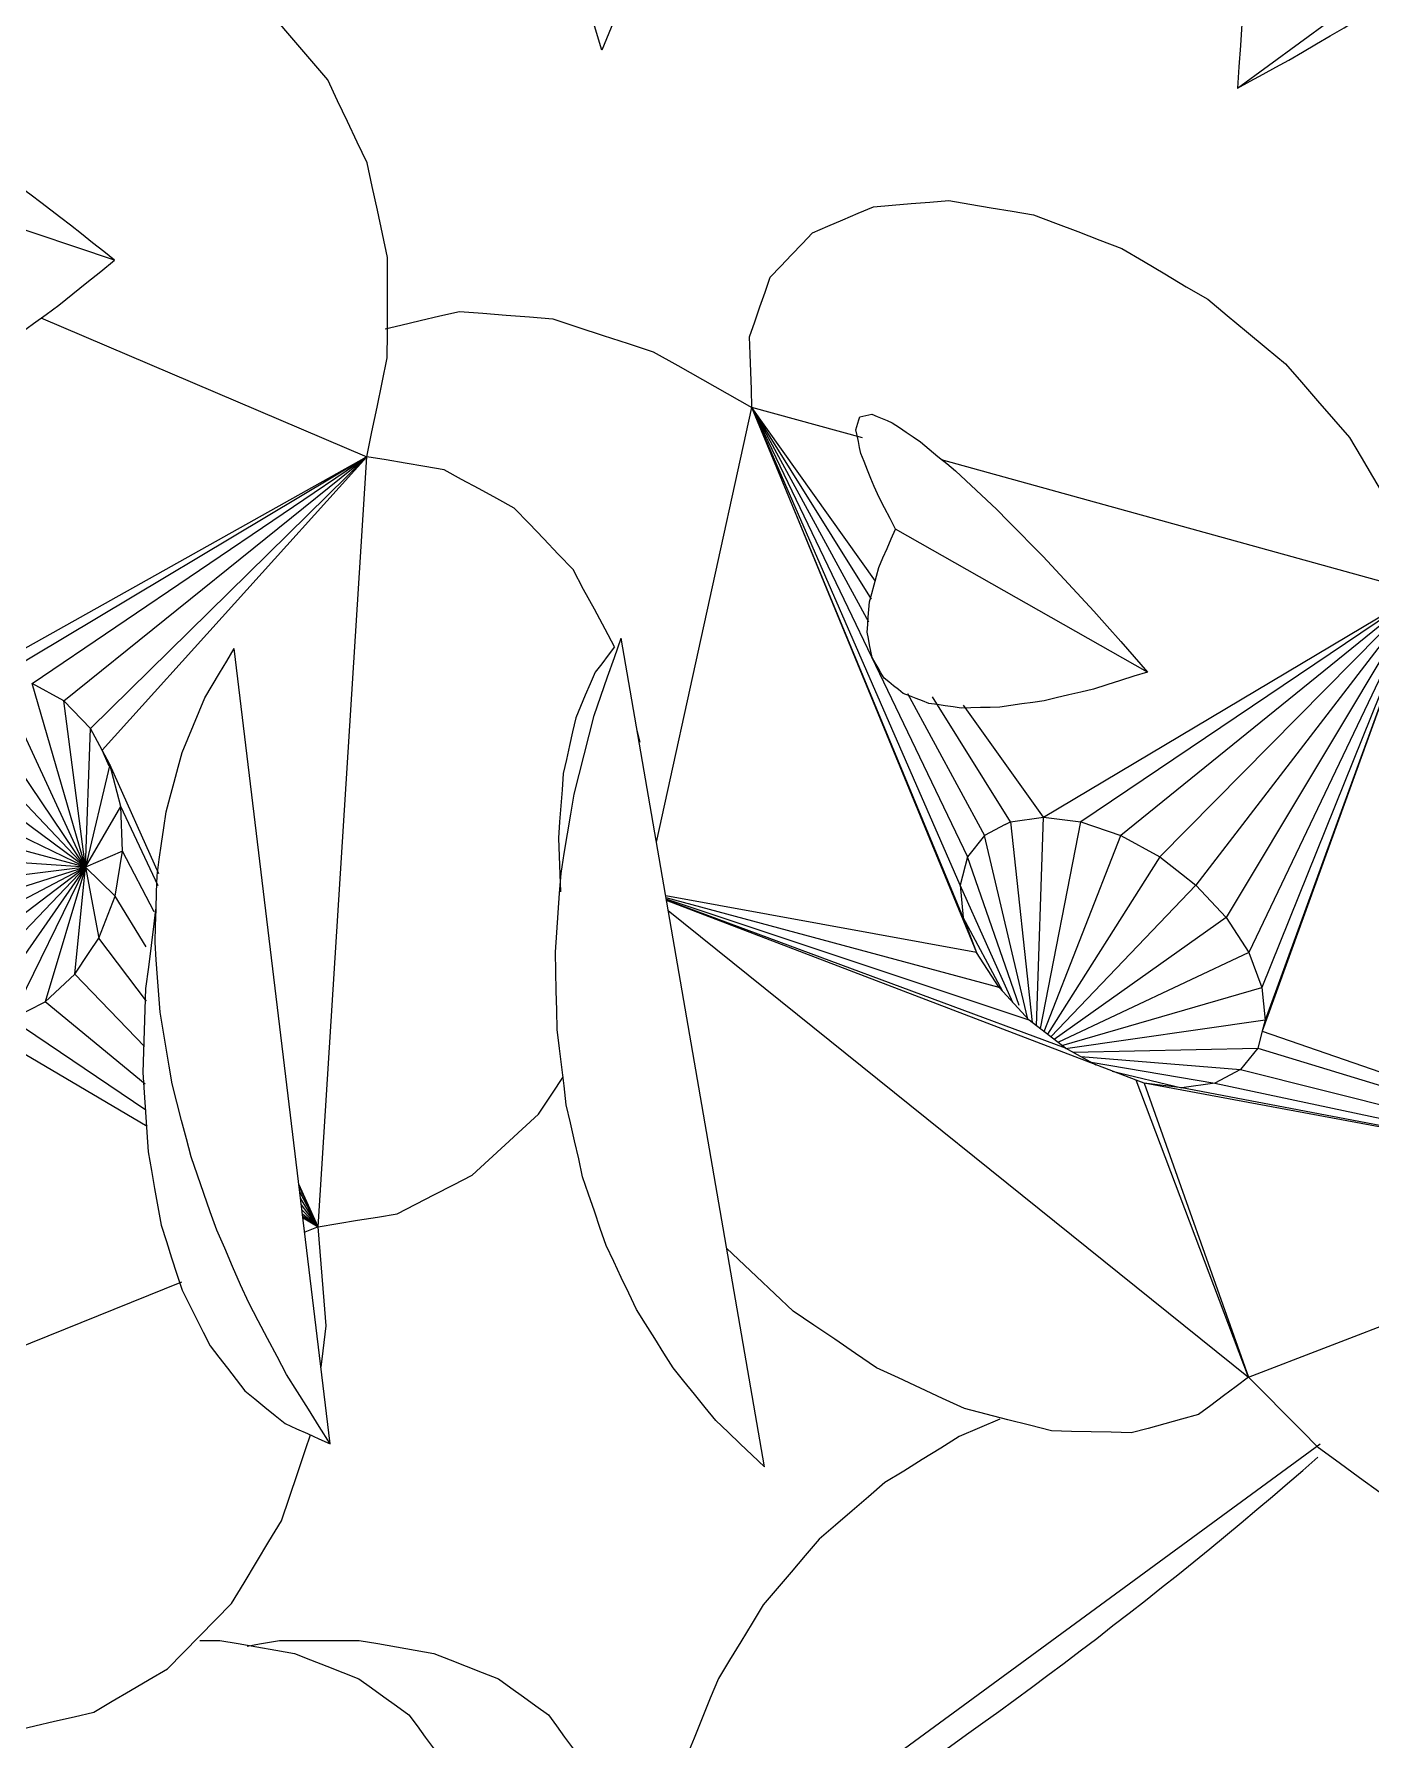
# Model space of a CAD drawing. Header units: metres. Extents: x 10.2 to 20.8, y -0.2 to 6.6.
# Drawn here: x 14.7186 to 14.7993, y 0.4246 to 0.5277 of the extents above; entities that cross this region are included whole.
import ezdxf

# ---------------------------------------------------------------- set-up
doc = ezdxf.new("R2010")
doc.units = ezdxf.units.M
doc.layers.add('Importações nas famílias', color=250, linetype='Continuous', lineweight=5)
doc.layers.add('Vegetação', color=7, linetype='Continuous', lineweight=5)

# ---------------------------------------------------------------- blocks, each defined once
blk = doc.blocks.new('Planta_pergolado_12200 - plantas pergolado_skp_Component_17-V2714-Corte 3')
at = {"layer": 'Importações nas famílias'}
for p, q in [((14.70538, 0.43004), (14.70632, 0.42962)), ((14.72857, 0.43065), (14.72978, 0.43065)), ((14.71195, 0.42607), (14.67921, 0.41257)), ((14.70876, 0.40772), (14.71195, 0.42607)), ((14.71195, 0.42607), (14.70919, 0.40769)), ((14.7387, 0.41172), (14.71195, 0.42607)), ((14.7045, 0.40692), (14.67921, 0.41257)), ((14.67921, 0.41257), (14.70658, 0.4075)), ((14.70266, 0.40604), (14.67921, 0.41257)), ((14.70119, 0.40491), (14.67921, 0.41257)), ((14.70058, 0.40413), (14.67921, 0.41257)), ((14.67921, 0.41257), (14.70876, 0.40772)), ((14.68573, 0.38988), (14.67921, 0.41257)), ((14.70919, 0.40769), (14.7387, 0.41172)), ((14.7109, 0.40758), (14.7387, 0.41172)), ((14.71284, 0.40709), (14.7387, 0.41172)), ((14.71445, 0.40627), (14.7387, 0.41172)), ((14.71563, 0.40519), (14.7387, 0.41172)), ((14.71629, 0.40392), (14.7387, 0.41172)), ((14.7387, 0.41172), (14.7225, 0.38935)), ((14.7045, 0.40692), (14.70658, 0.4075)), ((14.70658, 0.4075), (14.70876, 0.40772)), ((14.70864, 0.39717), (14.70658, 0.4075)), ((14.70877, 0.39719), (14.70876, 0.40772)), ((14.70876, 0.40772), (14.70919, 0.40769)), ((14.70891, 0.3972), (14.7109, 0.40758)), ((14.70919, 0.40769), (14.7109, 0.40758)), ((14.7109, 0.40758), (14.71284, 0.40709)), ((14.70266, 0.40604), (14.7045, 0.40692)), ((14.7085, 0.39716), (14.7045, 0.40692)), ((14.70906, 0.39721), (14.71284, 0.40709)), ((14.70921, 0.39723), (14.71445, 0.40627)), ((14.71284, 0.40709), (14.71445, 0.40627)), ((14.71445, 0.40627), (14.71563, 0.40519)), ((14.70119, 0.40491), (14.70266, 0.40604)), ((14.70835, 0.39714), (14.70266, 0.40604)), ((14.70938, 0.39725), (14.71563, 0.40519)), ((14.71563, 0.40519), (14.71629, 0.40392)), ((14.68573, 0.38988), (14.70058, 0.40413)), ((14.70018, 0.40361), (14.70058, 0.40413)), ((14.70058, 0.40413), (14.70119, 0.40491)), ((14.70819, 0.39713), (14.70119, 0.40491)), ((14.68573, 0.38988), (14.70018, 0.40361)), ((14.69971, 0.40222), (14.70018, 0.40361)), ((14.70018, 0.40361), (14.70802, 0.39711)), ((14.70952, 0.39722), (14.71629, 0.40392)), ((14.7225, 0.38935), (14.71629, 0.40392)), ((14.71639, 0.40254), (14.71629, 0.40392)), ((14.68573, 0.38988), (14.69971, 0.40222)), ((14.70781, 0.39709), (14.69971, 0.40222)), ((14.69981, 0.40084), (14.69971, 0.40222)), ((14.70988, 0.39736), (14.71639, 0.40254)), ((14.71592, 0.40115), (14.71639, 0.40254)), ((14.71639, 0.40254), (14.7225, 0.38935)), ((14.7103, 0.39748), (14.71592, 0.40115)), ((14.71492, 0.39985), (14.71592, 0.40115)), ((14.71592, 0.40115), (14.7225, 0.38935)), ((14.68573, 0.38988), (14.69981, 0.40084)), ((14.70047, 0.39957), (14.69981, 0.40084)), ((14.69981, 0.40084), (14.70758, 0.39706)), ((14.68573, 0.38988), (14.70047, 0.39957)), ((14.70165, 0.39849), (14.70047, 0.39957)), ((14.70047, 0.39957), (14.70734, 0.39701)), ((14.71088, 0.39764), (14.71492, 0.39985)), ((14.71345, 0.39872), (14.71492, 0.39985)), ((14.7225, 0.38935), (14.71492, 0.39985)), ((14.68573, 0.38988), (14.70165, 0.39849)), ((14.7023, 0.39816), (14.70165, 0.39849)), ((14.70663, 0.39709), (14.7018, 0.39845)), ((14.70327, 0.39767), (14.7023, 0.39816)), ((14.71161, 0.39783), (14.70952, 0.39726)), ((14.71198, 0.39801), (14.71161, 0.39783)), ((14.71161, 0.39783), (14.7225, 0.38935)), ((14.71198, 0.39801), (14.71345, 0.39872)), ((14.7225, 0.38935), (14.71345, 0.39872)), ((14.68573, 0.38988), (14.70327, 0.39767)), ((14.70952, 0.39726), (14.68573, 0.38988)), ((14.68573, 0.38988), (14.70521, 0.39718)), ((14.68573, 0.38988), (14.70734, 0.39704)), ((14.70521, 0.39718), (14.70327, 0.39767)), ((14.70327, 0.39767), (14.7057, 0.39715)), ((14.70734, 0.39704), (14.70521, 0.39718)), ((14.70952, 0.39726), (14.70734, 0.39704)), ((14.70952, 0.39726), (14.7225, 0.38935)), ((14.68573, 0.38988), (14.7225, 0.38935))]:
    blk.add_line(p, q, dxfattribs=at)
at = {"layer": 'Importações nas famílias', "flags": 128}
for points in [[(14.69137, 0.43048), (14.69257, 0.43064), (14.69378, 0.4308), (14.69498, 0.43097), (14.69619, 0.43113)], [(14.69619, 0.43113), (14.69738, 0.43109), (14.69858, 0.43106), (14.69977, 0.43102), (14.70097, 0.43098)], [(14.70097, 0.43098), (14.70207, 0.43075), (14.70317, 0.43051), (14.70428, 0.43027), (14.70538, 0.43004)], [(14.68683, 0.42906), (14.68796, 0.42941), (14.6891, 0.42977), (14.69023, 0.43012), (14.69137, 0.43048)], [(14.72978, 0.43065), (14.7309, 0.43046), (14.73203, 0.43026), (14.73316, 0.43006), (14.73429, 0.42986)], [(14.73429, 0.42986), (14.73526, 0.42948), (14.73624, 0.4291), (14.73721, 0.42871), (14.73819, 0.42833)], [(14.68289, 0.42698), (14.68388, 0.4275), (14.68486, 0.42802), (14.68585, 0.42854), (14.68683, 0.42906)], [(14.73819, 0.42833), (14.73894, 0.42778), (14.7397, 0.42724), (14.74046, 0.4267), (14.74121, 0.42615)], [(14.67982, 0.42438), (14.68059, 0.42503), (14.68136, 0.42568), (14.68212, 0.42633), (14.68289, 0.42698)], [(14.74121, 0.42615), (14.7417, 0.42548), (14.74218, 0.42481), (14.74267, 0.42415), (14.74315, 0.42348)], [(14.67882, 0.42291), (14.67932, 0.42364), (14.67982, 0.42438)], [(14.74315, 0.42348), (14.74334, 0.42273), (14.74352, 0.42199), (14.7437, 0.42124), (14.74388, 0.42049)], [(14.74388, 0.42049), (14.74375, 0.41972), (14.74361, 0.41895), (14.74348, 0.41817), (14.74334, 0.4174)], [(14.74334, 0.4174), (14.7429, 0.41665), (14.74246, 0.4159), (14.74202, 0.41516), (14.74158, 0.41441)], [(14.67921, 0.41257), (14.67878, 0.41326), (14.67836, 0.41395), (14.67793, 0.41463)], [(14.74158, 0.41441), (14.74086, 0.41374), (14.74014, 0.41307), (14.73942, 0.4124), (14.7387, 0.41172)], [(14.6769, 0.41194), (14.67806, 0.41225), (14.67921, 0.41257)], [(14.7387, 0.41172), (14.73997, 0.41147), (14.74124, 0.41121), (14.7425, 0.41096), (14.74377, 0.4107)], [(14.74377, 0.4107), (14.74483, 0.41022), (14.74588, 0.40973), (14.74693, 0.40924), (14.74799, 0.40875)], [(14.74799, 0.40875), (14.74874, 0.40807), (14.74949, 0.40739), (14.75024, 0.40671), (14.75099, 0.40603)], [(14.75099, 0.40603), (14.75138, 0.40522), (14.75176, 0.40441), (14.75215, 0.40359), (14.75253, 0.40278)], [(14.66398, 0.40086), (14.66424, 0.40163), (14.6645, 0.4024)], [(14.75253, 0.40278), (14.75251, 0.4019), (14.7525, 0.40103), (14.75248, 0.40015), (14.75247, 0.39927)], [(14.6642, 0.39781), (14.66415, 0.39858), (14.66409, 0.39934), (14.66404, 0.4001), (14.66398, 0.40086)], [(14.75247, 0.39927), (14.75205, 0.39841), (14.75164, 0.39754), (14.75122, 0.39667), (14.75081, 0.39581)], [(14.66567, 0.39499), (14.6653, 0.3957), (14.66494, 0.3964), (14.66457, 0.39711), (14.6642, 0.39781)], [(14.75081, 0.39581), (14.75003, 0.39503), (14.74925, 0.39425), (14.74847, 0.39347), (14.7477, 0.39268)], [(14.66828, 0.3926), (14.66763, 0.39319), (14.66697, 0.39379), (14.66632, 0.39439), (14.66567, 0.39499)], [(14.7477, 0.39268), (14.74662, 0.39206), (14.74555, 0.39143), (14.74447, 0.3908), (14.7434, 0.39017)], [(14.67186, 0.39079), (14.67097, 0.39124), (14.67007, 0.39169), (14.66918, 0.39214), (14.66828, 0.3926)], [(14.67616, 0.38969), (14.67509, 0.38996), (14.67401, 0.39024), (14.67294, 0.39051), (14.67186, 0.39079)], [(14.68089, 0.38938), (14.67971, 0.38946), (14.67853, 0.38954), (14.67735, 0.38961), (14.67616, 0.38969)], [(14.68573, 0.38988), (14.68452, 0.38975), (14.68331, 0.38963), (14.6821, 0.3895), (14.68089, 0.38938)], [(14.6857, 0.3868), (14.68571, 0.38757), (14.68572, 0.38834), (14.68573, 0.38911), (14.68573, 0.38988)], [(14.7434, 0.39017), (14.74212, 0.38974), (14.74084, 0.38932), (14.73956, 0.3889), (14.73828, 0.38847)], [(14.7225, 0.38935), (14.72218, 0.38859), (14.72186, 0.38782), (14.72154, 0.38706), (14.72122, 0.3863)], [(14.72736, 0.38805), (14.72615, 0.38837), (14.72493, 0.3887), (14.72372, 0.38903), (14.7225, 0.38935)], [(14.73278, 0.38775), (14.73142, 0.38782), (14.73007, 0.3879), (14.72872, 0.38797), (14.72736, 0.38805)], [(14.73828, 0.38847), (14.7369, 0.38829), (14.73553, 0.38811), (14.73415, 0.38793), (14.73278, 0.38775)], [(14.68693, 0.38392), (14.68662, 0.38464), (14.68631, 0.38536), (14.68601, 0.38608), (14.6857, 0.3868)], [(14.72122, 0.3863), (14.7206, 0.38559), (14.71999, 0.38488), (14.71938, 0.38417), (14.71877, 0.38346)], [(14.68932, 0.38142), (14.68872, 0.38205), (14.68812, 0.38267), (14.68752, 0.38329), (14.68693, 0.38392)], [(14.71877, 0.38346), (14.71791, 0.38286), (14.71704, 0.38226), (14.71618, 0.38166), (14.71532, 0.38105)], [(14.69272, 0.37949), (14.69187, 0.37997), (14.69102, 0.38045), (14.69017, 0.38094), (14.68932, 0.38142)], [(14.71532, 0.38105), (14.71427, 0.3806), (14.71321, 0.38014), (14.71216, 0.37968), (14.71111, 0.37922)], [(14.6969, 0.37824), (14.69586, 0.37855), (14.69481, 0.37886), (14.69377, 0.37917), (14.69272, 0.37949)], [(14.71111, 0.37922), (14.70994, 0.37894), (14.70876, 0.37866), (14.70759, 0.37838), (14.70642, 0.3781)], [(14.70157, 0.37777), (14.70041, 0.37789), (14.69924, 0.378), (14.69807, 0.37812), (14.6969, 0.37824)], [(14.70642, 0.3781), (14.70521, 0.37802), (14.704, 0.37794), (14.70279, 0.37785), (14.70157, 0.37777)]]:
    blk.add_lwpolyline(points, dxfattribs=at)
blk = doc.blocks.new('Planta_pergolado_12200 - plantas pergolado_skp_Component_16-V2715-Corte 3')
blk.add_blockref('Planta_pergolado_12200 - plantas pergolado_skp_Component_17-V2714-Corte 3', (0, 0))
blk = doc.blocks.new('Planta_pergolado_12200 - plantas pergolado_skp_Component_17-V2764-Corte 3')
at = {"layer": 'Importações nas famílias'}
for p, q in [((14.74713, 0.41172), (14.74151, 0.41474)), ((14.74188, 0.41101), (14.74713, 0.41172)), ((14.74202, 0.41096), (14.74713, 0.41172)), ((14.74233, 0.41086), (14.74713, 0.41172)), ((14.74273, 0.41074), (14.74713, 0.41172)), ((14.74316, 0.4106), (14.74713, 0.41172)), ((14.74354, 0.41048), (14.74713, 0.41172)), ((14.74713, 0.41172), (14.74572, 0.40978)), ((14.71186, 0.39764), (14.71264, 0.39747)), ((14.7127, 0.39742), (14.71187, 0.39763)), ((14.68573, 0.38962), (14.68459, 0.38969))]:
    blk.add_line(p, q, dxfattribs=at)
at = {"layer": 'Importações nas famílias', "flags": 128}
for points in [[(14.7018, 0.43075), (14.7022, 0.4308), (14.70341, 0.43097), (14.70461, 0.43113)], [(14.73143, 0.43031), (14.73219, 0.43044), (14.73339, 0.43064)], [(14.73339, 0.43064), (14.73459, 0.43064), (14.73579, 0.43065), (14.737, 0.43065), (14.7382, 0.43065)], [(14.7382, 0.43065), (14.73933, 0.43046), (14.74046, 0.43026), (14.74158, 0.43006), (14.74271, 0.42986)], [(14.74271, 0.42986), (14.74369, 0.42948), (14.74466, 0.4291), (14.74564, 0.42871), (14.74661, 0.42833)], [(14.74661, 0.42833), (14.74737, 0.42778), (14.74812, 0.42724), (14.74888, 0.4267), (14.74964, 0.42615)], [(14.74964, 0.42615), (14.75012, 0.42548), (14.75061, 0.42481), (14.75109, 0.42415), (14.75158, 0.42348)], [(14.75158, 0.42348), (14.75176, 0.42273), (14.75194, 0.42199), (14.75212, 0.42124), (14.7523, 0.42049)], [(14.7523, 0.42049), (14.75217, 0.41972), (14.75204, 0.41895), (14.7519, 0.41817), (14.75177, 0.4174)], [(14.75177, 0.4174), (14.75132, 0.41665), (14.75088, 0.4159), (14.75044, 0.41516), (14.75, 0.41441)], [(14.75, 0.41441), (14.74928, 0.41374), (14.74856, 0.41307), (14.74784, 0.4124), (14.74713, 0.41172)], [(14.74713, 0.41172), (14.74839, 0.41147), (14.74966, 0.41121), (14.75093, 0.41096), (14.7522, 0.4107)], [(14.7522, 0.4107), (14.75325, 0.41022), (14.7543, 0.40973), (14.75536, 0.40924), (14.75641, 0.40875)], [(14.75641, 0.40875), (14.75716, 0.40807), (14.75791, 0.40739), (14.75867, 0.40671), (14.75942, 0.40603)], [(14.75942, 0.40603), (14.7598, 0.40522), (14.76019, 0.40441), (14.76057, 0.40359), (14.76095, 0.40278)], [(14.76095, 0.40278), (14.76094, 0.4019), (14.76092, 0.40103), (14.76091, 0.40015), (14.76089, 0.39927)], [(14.76089, 0.39927), (14.76047, 0.39841), (14.76006, 0.39754), (14.75964, 0.39667), (14.75923, 0.39581)], [(14.75923, 0.39581), (14.75845, 0.39503), (14.75767, 0.39425), (14.7569, 0.39347), (14.75612, 0.39268)], [(14.75612, 0.39268), (14.75504, 0.39206), (14.75397, 0.39143), (14.75289, 0.3908), (14.75182, 0.39017)], [(14.75182, 0.39017), (14.75054, 0.38974), (14.74926, 0.38932), (14.74798, 0.3889), (14.7467, 0.38847)], [(14.73028, 0.38782), (14.72996, 0.38706), (14.72964, 0.3863)], [(14.7412, 0.38775), (14.73985, 0.38782), (14.73849, 0.3879), (14.73714, 0.38797), (14.73579, 0.38805)], [(14.7467, 0.38847), (14.74533, 0.38829), (14.74395, 0.38811), (14.74258, 0.38793), (14.7412, 0.38775)], [(14.72964, 0.3863), (14.72903, 0.38559), (14.72842, 0.38488), (14.7278, 0.38417), (14.72719, 0.38346)], [(14.72719, 0.38346), (14.72633, 0.38286), (14.72547, 0.38226), (14.7246, 0.38166), (14.72374, 0.38105)], [(14.72374, 0.38105), (14.72269, 0.3806), (14.72164, 0.38014), (14.72058, 0.37968), (14.71953, 0.37922)], [(14.71953, 0.37922), (14.71836, 0.37894), (14.71719, 0.37866), (14.71601, 0.37838), (14.71484, 0.3781)], [(14.71484, 0.3781), (14.71363, 0.37802), (14.71242, 0.37794)]]:
    blk.add_lwpolyline(points, dxfattribs=at)
blk = doc.blocks.new('Planta_pergolado_12200 - plantas pergolado_skp_Component_16-V2765-Corte 3')
blk.add_blockref('Planta_pergolado_12200 - plantas pergolado_skp_Component_17-V2764-Corte 3', (0, 0))
blk = doc.blocks.new('Planta_pergolado_12200 - plantas pergolado_skp_Component_12-V2786-Corte 3')
at = {"layer": 'Importações nas famílias'}
blk.add_line((14.7564, 0.41332), (14.79625, 0.44252), dxfattribs=at)
at = {"layer": 'Importações nas famílias', "flags": 128}
for points in [[(14.77689, 0.44401), (14.77567, 0.44349), (14.77445, 0.44297)], [(14.77445, 0.44297), (14.77333, 0.44227), (14.77221, 0.44158), (14.77109, 0.44088), (14.76996, 0.44019)], [(14.79337, 0.43934), (14.79428, 0.44013), (14.79519, 0.44092), (14.79611, 0.44171)], [(14.76996, 0.44019), (14.76897, 0.43933), (14.76797, 0.43848), (14.76698, 0.43762), (14.76598, 0.43677)], [(14.78958, 0.43618), (14.79053, 0.43697), (14.79147, 0.43776), (14.79242, 0.43855), (14.79337, 0.43934)], [(14.76598, 0.43677), (14.76514, 0.43577), (14.76429, 0.43478), (14.76345, 0.43378), (14.7626, 0.43279)], [(14.7857, 0.43306), (14.78667, 0.43384), (14.78764, 0.43462), (14.78861, 0.4354), (14.78958, 0.43618)], [(14.78176, 0.43001), (14.78275, 0.43077), (14.78373, 0.43154), (14.78471, 0.4323), (14.7857, 0.43306)], [(14.7626, 0.43279), (14.76193, 0.43168), (14.76125, 0.43057), (14.76057, 0.42946), (14.7599, 0.42835)], [(14.77782, 0.42707), (14.77881, 0.4278), (14.77979, 0.42854), (14.78078, 0.42927), (14.78176, 0.43001)], [(14.7599, 0.42835), (14.75941, 0.42715), (14.75892, 0.42595), (14.75843, 0.42474), (14.75793, 0.42354)], [(14.77391, 0.42426), (14.77489, 0.42496), (14.77587, 0.42566), (14.77684, 0.42636), (14.77782, 0.42707)], [(14.77009, 0.42162), (14.77104, 0.42228), (14.772, 0.42294), (14.77296, 0.4236), (14.77391, 0.42426)], [(14.75793, 0.42354), (14.75764, 0.42228), (14.75735, 0.42102), (14.75705, 0.41976), (14.75676, 0.41849)], [(14.76638, 0.41918), (14.76731, 0.41979), (14.76823, 0.4204), (14.76916, 0.42101), (14.77009, 0.42162)], [(14.75676, 0.41849), (14.75667, 0.4172), (14.75658, 0.41591), (14.75649, 0.41461), (14.7564, 0.41332)], [(14.76284, 0.41697), (14.76372, 0.41752), (14.76461, 0.41808), (14.7655, 0.41863), (14.76638, 0.41918)], [(14.7595, 0.41501), (14.76033, 0.4155), (14.76117, 0.41599), (14.762, 0.41648), (14.76284, 0.41697)], [(14.7564, 0.41332), (14.75717, 0.41374), (14.75795, 0.41416), (14.75872, 0.41459), (14.7595, 0.41501)]]:
    blk.add_lwpolyline(points, dxfattribs=at)
blk = doc.blocks.new('Planta_pergolado_12200 - plantas pergolado_skp_Component_17-V2787-Corte 3')
at = {"layer": 'Importações nas famílias'}
for p, q in [((14.75616, 0.47888), (14.76192, 0.50515)), ((14.7745, 0.47629), (14.76192, 0.50515)), ((14.76192, 0.50515), (14.77494, 0.47799)), ((14.76192, 0.50515), (14.76897, 0.49219)), ((14.77469, 0.47432), (14.76192, 0.50515)), ((14.76192, 0.50515), (14.77549, 0.47221)), ((14.76861, 0.5033), (14.76192, 0.50515)), ((14.76939, 0.49465), (14.76192, 0.50515)), ((14.76915, 0.49356), (14.76192, 0.50515)), ((14.80232, 0.49396), (14.77337, 0.50198)), ((14.77953, 0.48038), (14.80232, 0.49396)), ((14.80232, 0.49396), (14.7818, 0.4801)), ((14.80232, 0.49396), (14.7842, 0.47928)), ((14.80232, 0.49396), (14.78657, 0.47799)), ((14.80232, 0.49396), (14.78874, 0.47629)), ((14.80232, 0.49396), (14.79057, 0.47432)), ((14.80232, 0.49396), (14.79193, 0.47221)), ((14.80232, 0.49396), (14.79273, 0.4701)), ((14.80232, 0.49396), (14.79274, 0.46745)), ((14.80232, 0.49396), (14.79292, 0.46813)), ((14.77132, 0.48786), (14.77598, 0.47928)), ((14.77755, 0.4801), (14.77284, 0.48765)), ((14.77953, 0.48038), (14.77471, 0.48716)), ((14.77755, 0.4801), (14.77953, 0.48038)), ((14.77911, 0.46779), (14.77953, 0.48038)), ((14.77953, 0.48038), (14.7818, 0.4801)), ((14.77598, 0.47928), (14.77494, 0.47799)), ((14.77723, 0.47994), (14.77598, 0.47928)), ((14.77856, 0.46826), (14.77598, 0.47928)), ((14.77723, 0.47994), (14.77755, 0.4801)), ((14.77755, 0.4801), (14.77886, 0.46799)), ((14.77935, 0.46761), (14.7818, 0.4801)), ((14.77957, 0.46744), (14.7842, 0.47928)), ((14.7818, 0.4801), (14.7842, 0.47928)), ((14.7842, 0.47928), (14.78657, 0.47799)), ((14.77494, 0.47799), (14.7745, 0.47629)), ((14.77806, 0.46901), (14.77494, 0.47799)), ((14.78657, 0.47799), (14.77978, 0.46728)), ((14.78657, 0.47799), (14.78787, 0.47697)), ((14.7745, 0.47629), (14.77469, 0.47432)), ((14.77769, 0.4692), (14.7745, 0.47629)), ((14.77998, 0.46712), (14.78874, 0.47629)), ((14.78787, 0.47697), (14.78874, 0.47629)), ((14.78874, 0.47629), (14.79057, 0.47432)), ((14.77549, 0.47221), (14.75672, 0.47563)), ((14.77685, 0.4701), (14.75674, 0.47552)), ((14.77868, 0.46813), (14.75675, 0.47543)), ((14.78086, 0.46644), (14.75676, 0.47538)), ((14.78514, 0.46449), (14.75676, 0.47536)), ((14.75687, 0.47474), (14.79192, 0.44655)), ((14.77469, 0.47432), (14.77549, 0.47221)), ((14.77708, 0.46986), (14.77469, 0.47432)), ((14.79057, 0.47432), (14.78019, 0.46695)), ((14.79057, 0.47432), (14.79193, 0.47221)), ((14.77685, 0.4701), (14.77549, 0.47221)), ((14.79193, 0.47221), (14.78041, 0.46678)), ((14.79193, 0.47221), (14.79273, 0.4701)), ((14.77868, 0.46813), (14.77685, 0.4701)), ((14.78064, 0.4666), (14.79273, 0.4701)), ((14.79273, 0.4701), (14.79292, 0.46813)), ((14.78086, 0.46644), (14.77868, 0.46813)), ((14.79292, 0.46813), (14.78086, 0.4664)), ((14.79292, 0.46813), (14.79274, 0.46745)), ((14.79274, 0.46745), (14.79248, 0.46644)), ((14.79274, 0.46745), (14.82086, 0.45774)), ((14.78272, 0.46541), (14.78086, 0.46644)), ((14.7813, 0.46619), (14.79248, 0.46644)), ((14.78179, 0.46592), (14.79144, 0.46514)), ((14.79248, 0.46644), (14.79144, 0.46514)), ((14.79248, 0.46644), (14.82086, 0.45774)), ((14.78242, 0.46558), (14.78988, 0.46432)), ((14.78368, 0.46505), (14.78789, 0.46404)), ((14.79144, 0.46514), (14.78988, 0.46432)), ((14.79144, 0.46514), (14.82086, 0.45774)), ((14.78562, 0.46432), (14.78514, 0.46449)), ((14.79192, 0.44655), (14.78514, 0.46449)), ((14.78789, 0.46404), (14.78562, 0.46432)), ((14.82086, 0.45774), (14.78562, 0.46432)), ((14.78562, 0.46432), (14.79192, 0.44655)), ((14.78988, 0.46432), (14.78789, 0.46404)), ((14.82086, 0.45774), (14.78789, 0.46404)), ((14.78988, 0.46432), (14.82086, 0.45774)), ((14.79192, 0.44655), (14.82086, 0.45774))]:
    blk.add_line(p, q, dxfattribs=at)
at = {"layer": 'Importações nas famílias', "flags": 128}
for points in [[(14.76926, 0.51727), (14.7704, 0.51737), (14.77154, 0.51746), (14.77268, 0.51755), (14.77381, 0.51764)], [(14.77381, 0.51764), (14.77509, 0.51743), (14.77637, 0.51721), (14.77765, 0.517), (14.77893, 0.51678)], [(14.76558, 0.5157), (14.7665, 0.51609), (14.76742, 0.51648), (14.76834, 0.51688), (14.76926, 0.51727)], [(14.77893, 0.51678), (14.78027, 0.51627), (14.7816, 0.51577), (14.78294, 0.51526), (14.78427, 0.51475)], [(14.76303, 0.51302), (14.76367, 0.51369), (14.76431, 0.51436), (14.76495, 0.51503), (14.76558, 0.5157)], [(14.78427, 0.51475), (14.78557, 0.51398), (14.78687, 0.51321), (14.78816, 0.51244), (14.78946, 0.51168)], [(14.76178, 0.50942), (14.7621, 0.51032), (14.76241, 0.51122), (14.76272, 0.51212), (14.76303, 0.51302)], [(14.78946, 0.51168), (14.79063, 0.5107), (14.7918, 0.50973), (14.79298, 0.50875), (14.79415, 0.50778)], [(14.73977, 0.50989), (14.74071, 0.51011), (14.74189, 0.51039), (14.74307, 0.51067), (14.74426, 0.51095)], [(14.74426, 0.51095), (14.74567, 0.51084), (14.74708, 0.51072), (14.74849, 0.51061), (14.7499, 0.51049)], [(14.7499, 0.51049), (14.75141, 0.51), (14.75293, 0.5095), (14.75444, 0.509), (14.75596, 0.50851)], [(14.76192, 0.50515), (14.76189, 0.50622), (14.76185, 0.50729), (14.76182, 0.50836), (14.76178, 0.50942)], [(14.75596, 0.50851), (14.75745, 0.50767), (14.75894, 0.50683), (14.76043, 0.50599), (14.76192, 0.50515)], [(14.79415, 0.50778), (14.79512, 0.50667), (14.79608, 0.50555), (14.79705, 0.50444), (14.79802, 0.50332)], [(14.79802, 0.50332), (14.79872, 0.50215), (14.79941, 0.50097), (14.80011, 0.49979), (14.80081, 0.49861)], [(14.76441, 0.45055), (14.76331, 0.45159), (14.76221, 0.45263), (14.76112, 0.45367), (14.76039, 0.45435)], [(14.76944, 0.44712), (14.76819, 0.44798), (14.76693, 0.44884), (14.76567, 0.4497), (14.76441, 0.45055)], [(14.77476, 0.44465), (14.77343, 0.44527), (14.7721, 0.44589), (14.77077, 0.44651), (14.76944, 0.44712)], [(14.79192, 0.44655), (14.79117, 0.44598), (14.79041, 0.44542), (14.78965, 0.44485), (14.7889, 0.44429)], [(14.79615, 0.44228), (14.7951, 0.44335), (14.79404, 0.44441), (14.79298, 0.44548), (14.79192, 0.44655)], [(14.78001, 0.44331), (14.7787, 0.44365), (14.77739, 0.44398), (14.77608, 0.44432), (14.77476, 0.44465)], [(14.7889, 0.44429), (14.78788, 0.44401), (14.78686, 0.44374), (14.78585, 0.44346), (14.78483, 0.44319)], [(14.78483, 0.44319), (14.78363, 0.44322), (14.78242, 0.44325), (14.78122, 0.44328), (14.78001, 0.44331)], [(14.80109, 0.43868), (14.79985, 0.43958), (14.79862, 0.44048), (14.79739, 0.44138), (14.79615, 0.44228)]]:
    blk.add_lwpolyline(points, dxfattribs=at)
blk = doc.blocks.new('Planta_pergolado_12200 - plantas pergolado_skp_Component_16-V2788-Corte 3')
for name in ['Planta_pergolado_12200 - plantas pergolado_skp_Component_17-V2787-Corte 3', 'Planta_pergolado_12200 - plantas pergolado_skp_Component_12-V2786-Corte 3']:
    blk.add_blockref(name, (0, 0))
blk = doc.blocks.new('Planta_pergolado_12200 - plantas pergolado_skp_Component_12-V2807-Corte 3')
at = {"layer": 'Importações nas famílias'}
for p, q in [((14.82903, 0.55212), (14.8311, 0.55363)), ((14.79125, 0.52443), (14.81843, 0.54435))]:
    blk.add_line(p, q, dxfattribs=at)
at = {"layer": 'Importações nas famílias', "flags": 128}
for points in [[(14.81174, 0.55512), (14.81052, 0.5546), (14.8093, 0.55408)], [(14.8093, 0.55408), (14.80818, 0.55339), (14.80706, 0.55269), (14.80594, 0.552), (14.80482, 0.5513)], [(14.82913, 0.55125), (14.83004, 0.55204), (14.83096, 0.55283)], [(14.80482, 0.5513), (14.80382, 0.55045), (14.80283, 0.54959), (14.80183, 0.54874), (14.80084, 0.54788)], [(14.80084, 0.54788), (14.79999, 0.54689), (14.79914, 0.54589), (14.7983, 0.5449), (14.79745, 0.5439)], [(14.79745, 0.5439), (14.79678, 0.54279), (14.7961, 0.54168), (14.79543, 0.54057), (14.79475, 0.53946)], [(14.81661, 0.54113), (14.8176, 0.54189), (14.81858, 0.54265), (14.81925, 0.54317)], [(14.81267, 0.53818), (14.81366, 0.53892), (14.81464, 0.53965), (14.81563, 0.54039), (14.81661, 0.54113)], [(14.79475, 0.53946), (14.79426, 0.53826), (14.79377, 0.53706), (14.79328, 0.53586), (14.79279, 0.53466)], [(14.80877, 0.53538), (14.80974, 0.53608), (14.81072, 0.53678), (14.8117, 0.53748), (14.81267, 0.53818)], [(14.80494, 0.53274), (14.8059, 0.5334), (14.80685, 0.53406), (14.80781, 0.53472), (14.80877, 0.53538)], [(14.79279, 0.53466), (14.79249, 0.5334), (14.7922, 0.53214), (14.7919, 0.53087), (14.79161, 0.52961)], [(14.80123, 0.5303), (14.80216, 0.53091), (14.80309, 0.53152), (14.80401, 0.53213), (14.80494, 0.53274)], [(14.79769, 0.52809), (14.79858, 0.52864), (14.79946, 0.52919), (14.80035, 0.52975), (14.80123, 0.5303)], [(14.79161, 0.52961), (14.79152, 0.52832), (14.79143, 0.52702), (14.79134, 0.52573), (14.79125, 0.52443)], [(14.79435, 0.52612), (14.79518, 0.52661), (14.79602, 0.52711), (14.79685, 0.5276), (14.79769, 0.52809)], [(14.79125, 0.52443), (14.79202, 0.52486), (14.7928, 0.52528), (14.79357, 0.5257), (14.79435, 0.52612)]]:
    blk.add_lwpolyline(points, dxfattribs=at)
blk = doc.blocks.new('Planta_pergolado_12200 - plantas pergolado_skp_Component_16-V2809-Corte 3')
blk.add_blockref('Planta_pergolado_12200 - plantas pergolado_skp_Component_12-V2807-Corte 3', (0, 0))
blk = doc.blocks.new('Planta_pergolado_12200 - plantas pergolado_skp_-V2817-Corte 3')
for name in ['Planta_pergolado_12200 - plantas pergolado_skp_Component_16-V2809-Corte 3', 'Planta_pergolado_12200 - plantas pergolado_skp_Component_16-V2788-Corte 3']:
    blk.add_blockref(name, (0, 0))
blk = doc.blocks.new('Planta_pergolado_12200 - plantas pergolado_skp_-V2818-Corte 3')
for name in ['Planta_pergolado_12200 - plantas pergolado_skp_-V2817-Corte 3', 'Planta_pergolado_12200 - plantas pergolado_skp_Component_16-V2765-Corte 3', 'Planta_pergolado_12200 - plantas pergolado_skp_Component_16-V2715-Corte 3']:
    blk.add_blockref(name, (0, 0))
blk = doc.blocks.new('Planta_pergolado_12200 - plantas pergolado_skp_-V3106-Corte 3')
blk.add_blockref('Planta_pergolado_12200 - plantas pergolado_skp_-V2818-Corte 3', (0, 0))
blk = doc.blocks.new('Planta_pergolado_12200 - plantas pergolado_skp_Component_12-V2789-Corte 3')
at = {"layer": 'Importações nas famílias'}
blk.add_line((14.86893, 0.37591), (14.84853, 0.32646), dxfattribs=at)
at = {"layer": 'Importações nas famílias', "flags": 128}
for points in [[(14.86485, 0.37463), (14.86587, 0.37495), (14.86689, 0.37527), (14.86791, 0.37559), (14.86893, 0.37591)], [(14.86098, 0.37256), (14.86195, 0.37308), (14.86292, 0.3736), (14.86388, 0.37411), (14.86485, 0.37463)], [(14.85739, 0.36976), (14.85829, 0.37046), (14.85918, 0.37116), (14.86008, 0.37186), (14.86098, 0.37256)], [(14.85418, 0.36629), (14.85499, 0.36716), (14.85579, 0.36802), (14.85659, 0.36889), (14.85739, 0.36976)], [(14.85143, 0.36223), (14.85211, 0.36324), (14.8528, 0.36426), (14.85349, 0.36527), (14.85418, 0.36629)], [(14.84918, 0.35767), (14.84974, 0.35881), (14.8503, 0.35995), (14.85086, 0.36109), (14.85143, 0.36223)], [(14.84751, 0.35274), (14.84793, 0.35397), (14.84835, 0.35521), (14.84876, 0.35644), (14.84918, 0.35767)], [(14.84644, 0.34753), (14.84671, 0.34883), (14.84697, 0.35013), (14.84724, 0.35143), (14.84751, 0.35274)], [(14.84601, 0.34217), (14.84612, 0.34351), (14.84622, 0.34485), (14.84633, 0.34619), (14.84644, 0.34753)], [(14.84622, 0.33679), (14.84616, 0.33813), (14.84611, 0.33948), (14.84606, 0.34082), (14.84601, 0.34217)], [(14.84706, 0.33151), (14.84685, 0.33283), (14.84664, 0.33415), (14.84643, 0.33547), (14.84622, 0.33679)], [(14.84853, 0.32646), (14.84816, 0.32773), (14.84779, 0.32899), (14.84743, 0.33025), (14.84706, 0.33151)]]:
    blk.add_lwpolyline(points, dxfattribs=at)
blk = doc.blocks.new('Planta_pergolado_12200 - plantas pergolado_skp_Component_12-V2791-Corte 3')
at = {"layer": 'Importações nas famílias'}
blk.add_line((14.8815, 0.28888), (14.86627, 0.29751), dxfattribs=at)
at = {"layer": 'Importações nas famílias', "flags": 128}
for points in [[(14.86389, 0.30351), (14.86395, 0.30371), (14.864, 0.30391), (14.86406, 0.30411), (14.86412, 0.3043)], [(14.86412, 0.3043), (14.8643, 0.30434), (14.86449, 0.30438), (14.86467, 0.30441), (14.86485, 0.30445)], [(14.86485, 0.30445), (14.86516, 0.30432), (14.86547, 0.30419), (14.86578, 0.30407), (14.86608, 0.30394)], [(14.86418, 0.30209), (14.86411, 0.30245), (14.86404, 0.3028), (14.86396, 0.30316), (14.86389, 0.30351)], [(14.86608, 0.30394), (14.86651, 0.30365), (14.86693, 0.30337), (14.86735, 0.30308), (14.86778, 0.30279)], [(14.86498, 0.30008), (14.86478, 0.30058), (14.86458, 0.30108), (14.86438, 0.30159), (14.86418, 0.30209)], [(14.86778, 0.30279), (14.86831, 0.30235), (14.86884, 0.30191), (14.86937, 0.30147), (14.8699, 0.30103)], [(14.8699, 0.30103), (14.87052, 0.30045), (14.87114, 0.29987), (14.87177, 0.29928), (14.87239, 0.2987)], [(14.86627, 0.29751), (14.86595, 0.29815), (14.86562, 0.29879), (14.8653, 0.29943), (14.86498, 0.30008)], [(14.87239, 0.2987), (14.87309, 0.29799), (14.87379, 0.29728), (14.8745, 0.29656), (14.8752, 0.29585)], [(14.86527, 0.29519), (14.86552, 0.29577), (14.86577, 0.29635), (14.86602, 0.29693), (14.86627, 0.29751)], [(14.8752, 0.29585), (14.87596, 0.29503), (14.87673, 0.2942), (14.87749, 0.29338), (14.87826, 0.29255)], [(14.8647, 0.29311), (14.86484, 0.29363), (14.86499, 0.29415), (14.86513, 0.29467), (14.86527, 0.29519)], [(14.86456, 0.29129), (14.8646, 0.29175), (14.86463, 0.2922), (14.86467, 0.29266), (14.8647, 0.29311)], [(14.87826, 0.29255), (14.87907, 0.29164), (14.87988, 0.29072), (14.88069, 0.2898), (14.8815, 0.28888)], [(14.86486, 0.28975), (14.86478, 0.29014), (14.86471, 0.29052), (14.86464, 0.29091), (14.86456, 0.29129)], [(14.86559, 0.28851), (14.8654, 0.28882), (14.86522, 0.28913), (14.86504, 0.28944), (14.86486, 0.28975)], [(14.8815, 0.28888), (14.88068, 0.28863), (14.87987, 0.28837), (14.87905, 0.28811), (14.87823, 0.28785)], [(14.86674, 0.28758), (14.86645, 0.28782), (14.86616, 0.28805), (14.86587, 0.28828), (14.86559, 0.28851)], [(14.8683, 0.28698), (14.86791, 0.28713), (14.86752, 0.28728), (14.86713, 0.28743), (14.86674, 0.28758)], [(14.87823, 0.28785), (14.87748, 0.28767), (14.87674, 0.2875), (14.87599, 0.28732), (14.87525, 0.28714)], [(14.87025, 0.2867), (14.86976, 0.28677), (14.86927, 0.28684), (14.86879, 0.28691), (14.8683, 0.28698)], [(14.87258, 0.28675), (14.87199, 0.28674), (14.87141, 0.28673), (14.87083, 0.28671), (14.87025, 0.2867)], [(14.87525, 0.28714), (14.87458, 0.28704), (14.87391, 0.28695), (14.87324, 0.28685), (14.87258, 0.28675)]]:
    blk.add_lwpolyline(points, dxfattribs=at)
blk = doc.blocks.new('Planta_pergolado_12200 - plantas pergolado_skp_Component_12-V2792-Corte 3')
at = {"layer": 'Importações nas famílias'}
blk.add_line((14.83213, 0.24225), (14.82633, 0.29029), dxfattribs=at)
at = {"layer": 'Importações nas famílias', "flags": 128}
for points in [[(14.82456, 0.28732), (14.825, 0.28806), (14.82544, 0.2888), (14.82589, 0.28954), (14.82633, 0.29029)], [(14.82319, 0.28402), (14.82353, 0.28485), (14.82387, 0.28567), (14.82422, 0.28649), (14.82456, 0.28732)], [(14.82222, 0.28043), (14.82246, 0.28133), (14.82271, 0.28223), (14.82295, 0.28312), (14.82319, 0.28402)], [(14.82168, 0.27659), (14.82181, 0.27755), (14.82195, 0.27851), (14.82209, 0.27947), (14.82222, 0.28043)], [(14.82156, 0.27254), (14.82159, 0.27355), (14.82162, 0.27456), (14.82165, 0.27558), (14.82168, 0.27659)], [(14.82159, 0.27456), (14.82148, 0.27366), (14.82131, 0.27236), (14.82115, 0.27105), (14.82098, 0.26975)], [(14.82186, 0.26832), (14.82178, 0.26937), (14.82171, 0.27043), (14.82163, 0.27148), (14.82156, 0.27254)], [(14.82098, 0.26975), (14.82094, 0.26848), (14.8209, 0.26721), (14.82085, 0.26595), (14.82081, 0.26468)], [(14.82259, 0.26399), (14.82241, 0.26507), (14.82222, 0.26615), (14.82204, 0.26724), (14.82186, 0.26832)], [(14.82081, 0.26468), (14.82089, 0.26348), (14.82097, 0.26228), (14.82105, 0.26108), (14.82113, 0.25988)], [(14.82373, 0.25958), (14.82345, 0.26068), (14.82316, 0.26178), (14.82287, 0.26288), (14.82259, 0.26399)], [(14.82113, 0.25988), (14.82133, 0.25877), (14.82152, 0.25767), (14.82172, 0.25656), (14.82192, 0.25546)], [(14.82528, 0.25516), (14.82489, 0.25626), (14.8245, 0.25737), (14.82412, 0.25847), (14.82373, 0.25958)], [(14.82192, 0.25546), (14.82224, 0.25447), (14.82255, 0.25349), (14.82287, 0.2525), (14.82319, 0.25152)], [(14.82721, 0.25076), (14.82672, 0.25186), (14.82624, 0.25296), (14.82576, 0.25406), (14.82528, 0.25516)], [(14.82319, 0.25152), (14.82361, 0.25068), (14.82403, 0.24984), (14.82446, 0.249), (14.82488, 0.24816)], [(14.8295, 0.24644), (14.82893, 0.24752), (14.82835, 0.2486), (14.82778, 0.24968), (14.82721, 0.25076)], [(14.82488, 0.24816), (14.8254, 0.24748), (14.82593, 0.24681), (14.82645, 0.24613), (14.82697, 0.24545)], [(14.83213, 0.24225), (14.83147, 0.24329), (14.83082, 0.24434), (14.83016, 0.24539), (14.8295, 0.24644)], [(14.82697, 0.24545), (14.82758, 0.24496), (14.82819, 0.24446), (14.8288, 0.24396), (14.82941, 0.24347)], [(14.82941, 0.24347), (14.83009, 0.24316), (14.83077, 0.24286), (14.83145, 0.24255), (14.83213, 0.24225)]]:
    blk.add_lwpolyline(points, dxfattribs=at)
blk = doc.blocks.new('Planta_pergolado_12200 - plantas pergolado_skp_Component_12-V3161-Corte 3')
at = {"layer": 'Importações nas famílias'}
for p, q in [((14.76268, 0.44114), (14.75403, 0.49121)), ((14.7517, 0.45865), (14.75146, 0.45974))]:
    blk.add_line(p, q, dxfattribs=at)
at = {"layer": 'Importações nas famílias', "flags": 128}
for points in [[(14.75239, 0.48653), (14.7528, 0.4877), (14.75321, 0.48887), (14.75362, 0.49004), (14.75403, 0.49121)], [(14.75363, 0.49069), (14.75324, 0.49018), (14.75285, 0.48966), (14.75245, 0.48914)], [(14.75245, 0.48914), (14.75216, 0.48845), (14.75186, 0.48777), (14.75157, 0.48708), (14.75128, 0.48639)], [(14.75118, 0.48178), (14.75148, 0.48297), (14.75179, 0.48415), (14.75209, 0.48534), (14.75239, 0.48653)], [(14.75128, 0.48639), (14.75109, 0.48555), (14.75091, 0.48471), (14.75072, 0.48387), (14.75053, 0.48303)], [(14.75053, 0.48303), (14.75046, 0.48205), (14.75039, 0.48108), (14.75031, 0.4801), (14.75024, 0.47913)], [(14.7504, 0.47699), (14.75059, 0.47819), (14.75079, 0.47938), (14.75098, 0.48058), (14.75118, 0.48178)], [(14.75024, 0.47913), (14.75028, 0.47804), (14.75032, 0.47695), (14.75036, 0.47587)], [(14.75006, 0.47224), (14.75014, 0.47343), (14.75023, 0.47461), (14.75031, 0.4758), (14.7504, 0.47699)], [(14.75016, 0.46756), (14.75014, 0.46873), (14.75011, 0.4699), (14.75008, 0.47107), (14.75006, 0.47224)], [(14.75071, 0.46301), (14.75058, 0.46415), (14.75044, 0.46528), (14.7503, 0.46642), (14.75016, 0.46756)], [(14.75146, 0.45974), (14.75121, 0.46083), (14.75096, 0.46192), (14.75071, 0.46301)], [(14.75312, 0.45451), (14.75276, 0.45554), (14.75241, 0.45658), (14.75206, 0.45761), (14.7517, 0.45865)], [(14.75495, 0.45065), (14.75449, 0.45162), (14.75403, 0.45258), (14.75358, 0.45355), (14.75312, 0.45451)], [(14.75717, 0.44711), (14.75661, 0.448), (14.75606, 0.44888), (14.7555, 0.44977), (14.75495, 0.45065)], [(14.75975, 0.44393), (14.75911, 0.44472), (14.75846, 0.44552), (14.75781, 0.44631), (14.75717, 0.44711)], [(14.76268, 0.44114), (14.76194, 0.44184), (14.76121, 0.44253), (14.76048, 0.44323), (14.75975, 0.44393)]]:
    blk.add_lwpolyline(points, dxfattribs=at)
blk = doc.blocks.new('Planta_pergolado_12200 - plantas pergolado_skp_Component_12-V2794-Corte 3')
at = {"layer": 'Importações nas famílias'}
blk.add_line((14.81911, 0.31376), (14.80939, 0.31703), dxfattribs=at)
at = {"layer": 'Importações nas famílias', "flags": 128}
for points in [[(14.80708, 0.32179), (14.80701, 0.32172), (14.80694, 0.32166), (14.80686, 0.3216), (14.80679, 0.32154)], [(14.80776, 0.32168), (14.80759, 0.3217), (14.80742, 0.32173), (14.80725, 0.32176), (14.80708, 0.32179)], [(14.80882, 0.32121), (14.80855, 0.32132), (14.80829, 0.32144), (14.80803, 0.32156), (14.80776, 0.32168)], [(14.80679, 0.32154), (14.80681, 0.32138), (14.80683, 0.32123), (14.80685, 0.32108), (14.80687, 0.32093)], [(14.80687, 0.32093), (14.80699, 0.32068), (14.8071, 0.32044), (14.80722, 0.3202), (14.80734, 0.31996)], [(14.81023, 0.32038), (14.80987, 0.32059), (14.80952, 0.32079), (14.80917, 0.321), (14.80882, 0.32121)], [(14.80734, 0.31996), (14.80755, 0.31964), (14.80776, 0.31931), (14.80797, 0.31898), (14.80818, 0.31866)], [(14.81198, 0.31921), (14.81155, 0.3195), (14.81111, 0.31979), (14.81067, 0.32009), (14.81023, 0.32038)], [(14.80818, 0.31866), (14.80848, 0.31825), (14.80878, 0.31784), (14.80909, 0.31744), (14.80939, 0.31703)], [(14.81407, 0.3177), (14.81355, 0.31808), (14.81303, 0.31845), (14.81251, 0.31883), (14.81198, 0.31921)], [(14.81645, 0.31588), (14.81586, 0.31633), (14.81526, 0.31679), (14.81466, 0.31725), (14.81407, 0.3177)], [(14.80939, 0.31703), (14.80886, 0.31625), (14.80833, 0.31546), (14.80779, 0.31468), (14.80726, 0.3139)], [(14.81911, 0.31376), (14.81845, 0.31429), (14.81778, 0.31482), (14.81712, 0.31535), (14.81645, 0.31588)], [(14.80726, 0.3139), (14.80686, 0.31322), (14.80645, 0.31254), (14.80604, 0.31185), (14.80564, 0.31117)], [(14.81574, 0.31105), (14.81658, 0.31173), (14.81743, 0.31241), (14.81827, 0.31308), (14.81911, 0.31376)], [(14.80564, 0.31117), (14.80537, 0.3106), (14.8051, 0.31004), (14.80483, 0.30947), (14.80456, 0.3089)], [(14.81267, 0.30881), (14.81344, 0.30937), (14.81421, 0.30993), (14.81497, 0.31049), (14.81574, 0.31105)], [(14.80456, 0.3089), (14.80443, 0.30847), (14.8043, 0.30803), (14.80418, 0.30759), (14.80405, 0.30715)], [(14.80998, 0.30708), (14.81066, 0.30751), (14.81133, 0.30794), (14.812, 0.30838), (14.81267, 0.30881)], [(14.80405, 0.30715), (14.80407, 0.30685), (14.80408, 0.30655), (14.8041, 0.30625), (14.80412, 0.30595)], [(14.80774, 0.30591), (14.8083, 0.3062), (14.80886, 0.3065), (14.80942, 0.30679), (14.80998, 0.30708)], [(14.80412, 0.30595), (14.80428, 0.3058), (14.80445, 0.30565), (14.80461, 0.30549), (14.80477, 0.30534)], [(14.80477, 0.30534), (14.80508, 0.30534), (14.80538, 0.30533), (14.80568, 0.30533), (14.80599, 0.30533)], [(14.80599, 0.30533), (14.80642, 0.30547), (14.80686, 0.30562), (14.8073, 0.30577), (14.80774, 0.30591)]]:
    blk.add_lwpolyline(points, dxfattribs=at)
blk = doc.blocks.new('Planta_pergolado_12200 - plantas pergolado_skp_Component_17-V3162-Corte 3')
at = {"layer": 'Importações nas famílias'}
for p, q in [((14.71898, 0.51056), (14.73866, 0.50217)), ((14.73866, 0.50217), (14.7142, 0.48846)), ((14.73866, 0.50217), (14.71635, 0.48882)), ((14.71846, 0.48846), (14.73866, 0.50217)), ((14.72037, 0.48741), (14.73866, 0.50217)), ((14.72197, 0.48575), (14.73866, 0.50217)), ((14.72267, 0.48444), (14.73866, 0.50217)), ((14.73572, 0.45564), (14.73866, 0.50217)), ((14.72167, 0.47737), (14.71635, 0.48882)), ((14.72167, 0.47737), (14.7142, 0.48846)), ((14.72167, 0.47737), (14.71846, 0.48846)), ((14.72037, 0.48741), (14.71846, 0.48846)), ((14.72167, 0.47737), (14.71215, 0.48741)), ((14.72167, 0.47737), (14.72037, 0.48741)), ((14.72197, 0.48575), (14.72037, 0.48741)), ((14.72167, 0.47737), (14.71035, 0.48575)), ((14.72167, 0.47737), (14.72197, 0.48575)), ((14.72267, 0.48444), (14.72197, 0.48575)), ((14.75517, 0.48493), (14.75499, 0.48562)), ((14.72314, 0.48357), (14.72267, 0.48444)), ((14.72311, 0.48347), (14.72267, 0.48444)), ((14.72167, 0.47737), (14.7089, 0.48357)), ((14.72314, 0.48357), (14.72167, 0.47737)), ((14.7238, 0.48104), (14.72314, 0.48357)), ((14.72611, 0.47697), (14.72314, 0.48357)), ((14.72167, 0.47737), (14.70792, 0.48104)), ((14.72167, 0.47737), (14.7238, 0.48104)), ((14.72391, 0.47833), (14.7238, 0.48104)), ((14.72606, 0.47623), (14.7238, 0.48104)), ((14.72167, 0.47737), (14.70747, 0.47833)), ((14.72391, 0.47833), (14.72167, 0.47737)), ((14.72346, 0.47561), (14.72391, 0.47833)), ((14.72581, 0.47467), (14.72391, 0.47833)), ((14.72167, 0.47737), (14.70758, 0.47561)), ((14.72167, 0.47737), (14.70824, 0.47308)), ((14.72167, 0.47737), (14.70941, 0.47091)), ((14.72167, 0.47737), (14.71101, 0.46924)), ((14.71292, 0.46819), (14.72167, 0.47737)), ((14.72167, 0.47737), (14.71503, 0.46783)), ((14.72167, 0.47737), (14.71718, 0.46819)), ((14.72167, 0.47737), (14.71923, 0.46924)), ((14.72103, 0.47091), (14.72167, 0.47737)), ((14.72167, 0.47737), (14.72248, 0.47308)), ((14.72346, 0.47561), (14.72167, 0.47737)), ((14.72248, 0.47308), (14.72346, 0.47561)), ((14.72534, 0.47255), (14.72346, 0.47561)), ((14.7219, 0.47221), (14.72248, 0.47308)), ((14.72536, 0.46928), (14.72248, 0.47308)), ((14.72103, 0.47091), (14.7219, 0.47221)), ((14.71923, 0.46924), (14.72103, 0.47091)), ((14.72523, 0.46654), (14.72103, 0.47091)), ((14.71718, 0.46819), (14.71923, 0.46924)), ((14.72527, 0.46426), (14.71923, 0.46924)), ((14.72531, 0.46268), (14.71718, 0.46819)), ((14.71503, 0.46783), (14.72539, 0.46172)), ((14.73572, 0.45564), (14.73456, 0.45821)), ((14.73572, 0.45564), (14.73456, 0.45819)), ((14.73572, 0.45564), (14.73458, 0.45807)), ((14.73572, 0.45564), (14.73461, 0.45776)), ((14.73572, 0.45564), (14.73466, 0.45736)), ((14.73572, 0.45564), (14.73471, 0.45697)), ((14.73572, 0.45564), (14.73475, 0.45665)), ((14.73572, 0.45564), (14.73478, 0.45641)), ((14.73572, 0.45564), (14.7348, 0.45626)), ((14.73481, 0.45618), (14.73572, 0.45564)), ((14.73572, 0.45564), (14.73491, 0.45531)), ((14.72747, 0.4523), (14.70015, 0.44126))]:
    blk.add_line(p, q, dxfattribs=at)
at = {"layer": 'Importações nas famílias', "flags": 128}
for points in [[(14.73631, 0.52493), (14.73546, 0.52592), (14.73462, 0.52691), (14.73378, 0.52789), (14.73294, 0.52888)], [(14.73869, 0.51993), (14.73809, 0.52118), (14.7375, 0.52243), (14.7369, 0.52368), (14.73631, 0.52493)], [(14.73991, 0.5142), (14.73961, 0.51563), (14.7393, 0.51706), (14.73899, 0.5185), (14.73869, 0.51993)], [(14.7399, 0.50815), (14.73991, 0.50966), (14.73991, 0.51117), (14.73991, 0.51269), (14.73991, 0.5142)], [(14.73866, 0.50217), (14.73897, 0.50367), (14.73928, 0.50516), (14.73959, 0.50665), (14.7399, 0.50815)], [(14.74333, 0.50138), (14.74216, 0.50158), (14.74099, 0.50178), (14.73983, 0.50197), (14.73866, 0.50217)], [(14.74757, 0.49906), (14.74651, 0.49964), (14.74545, 0.50022), (14.74439, 0.5008), (14.74333, 0.50138)], [(14.75112, 0.49536), (14.75023, 0.49628), (14.74935, 0.49721), (14.74846, 0.49813), (14.74757, 0.49906)], [(14.75363, 0.49069), (14.75306, 0.49174), (14.75241, 0.49295), (14.75176, 0.49415), (14.75112, 0.49536)], [(14.74904, 0.46245), (14.74984, 0.46366), (14.75054, 0.46471)], [(14.74503, 0.45875), (14.74603, 0.45968), (14.74703, 0.4606), (14.74804, 0.46153), (14.74904, 0.46245)], [(14.74049, 0.45643), (14.74162, 0.45701), (14.74276, 0.45759), (14.74389, 0.45817), (14.74503, 0.45875)], [(14.73572, 0.45564), (14.73691, 0.45583), (14.7381, 0.45603), (14.7393, 0.45623), (14.74049, 0.45643)], [(14.73621, 0.44966), (14.73609, 0.45116), (14.73597, 0.45265), (14.73584, 0.45414), (14.73572, 0.45564)], [(14.7359, 0.44715), (14.73602, 0.44815), (14.73621, 0.44966)], [(14.73351, 0.43788), (14.73399, 0.43931), (14.73448, 0.44074), (14.73497, 0.44218), (14.73527, 0.44306)], [(14.73049, 0.43288), (14.73125, 0.43413), (14.732, 0.43538), (14.73275, 0.43663), (14.73351, 0.43788)], [(14.72663, 0.42893), (14.72759, 0.42992), (14.72856, 0.4309), (14.72953, 0.43189), (14.73049, 0.43288)], [(14.72217, 0.42632), (14.72328, 0.42697), (14.7244, 0.42762), (14.72551, 0.42828), (14.72663, 0.42893)], [(14.71742, 0.42521), (14.71861, 0.42549), (14.71979, 0.42576), (14.72098, 0.42604), (14.72217, 0.42632)]]:
    blk.add_lwpolyline(points, dxfattribs=at)
blk = doc.blocks.new('Planta_pergolado_12200 - plantas pergolado_skp_Component_16-V3163-Corte 3')
for name, p in [('Planta_pergolado_12200 - plantas pergolado_skp_Component_12-V2789-Corte 3', (-0.09568, 0.20028)), ('Planta_pergolado_12200 - plantas pergolado_skp_Component_17-V3162-Corte 3', (0, 0)), ('Planta_pergolado_12200 - plantas pergolado_skp_Component_12-V2794-Corte 3', (-0.09568, 0.20028)), ('Planta_pergolado_12200 - plantas pergolado_skp_Component_12-V2791-Corte 3', (-0.09568, 0.20028)), ('Planta_pergolado_12200 - plantas pergolado_skp_Component_12-V3161-Corte 3', (0, 0)), ('Planta_pergolado_12200 - plantas pergolado_skp_Component_12-V2792-Corte 3', (-0.09568, 0.20028))]:
    blk.add_blockref(name, p)
blk = doc.blocks.new('Planta_pergolado_12200 - plantas pergolado_skp_-V3179-Corte 3')
blk.add_blockref('Planta_pergolado_12200 - plantas pergolado_skp_Component_16-V3163-Corte 3', (0, 0))
blk = doc.blocks.new('Planta_pergolado_12200 - plantas pergolado_skp_-V3180-Corte 3')
blk.add_blockref('Planta_pergolado_12200 - plantas pergolado_skp_-V3179-Corte 3', (0, 0))
blk = doc.blocks.new('Planta_pergolado_12200 - plantas pergolado_skp_-V3437-Corte 3')
blk.add_blockref('Planta_pergolado_12200 - plantas pergolado_skp_-V3180-Corte 3', (0, 0))
blk = doc.blocks.new('Planta_pergolado_12200 - Planta_pergolado_12200-V5114-Corte 3')
for name in ['Planta_pergolado_12200 - plantas pergolado_skp_-V3437-Corte 3', 'Planta_pergolado_12200 - plantas pergolado_skp_-V3106-Corte 3']:
    blk.add_blockref(name, (0, 0))

msp = doc.modelspace()

# ---------------------------------------------------------------- block references
at = {"layer": 'Vegetação', "color": 250}
msp.add_blockref('Planta_pergolado_12200 - Planta_pergolado_12200-V5114-Corte 3', (0, 0), dxfattribs=at)

doc.saveas('drawing.dxf')
